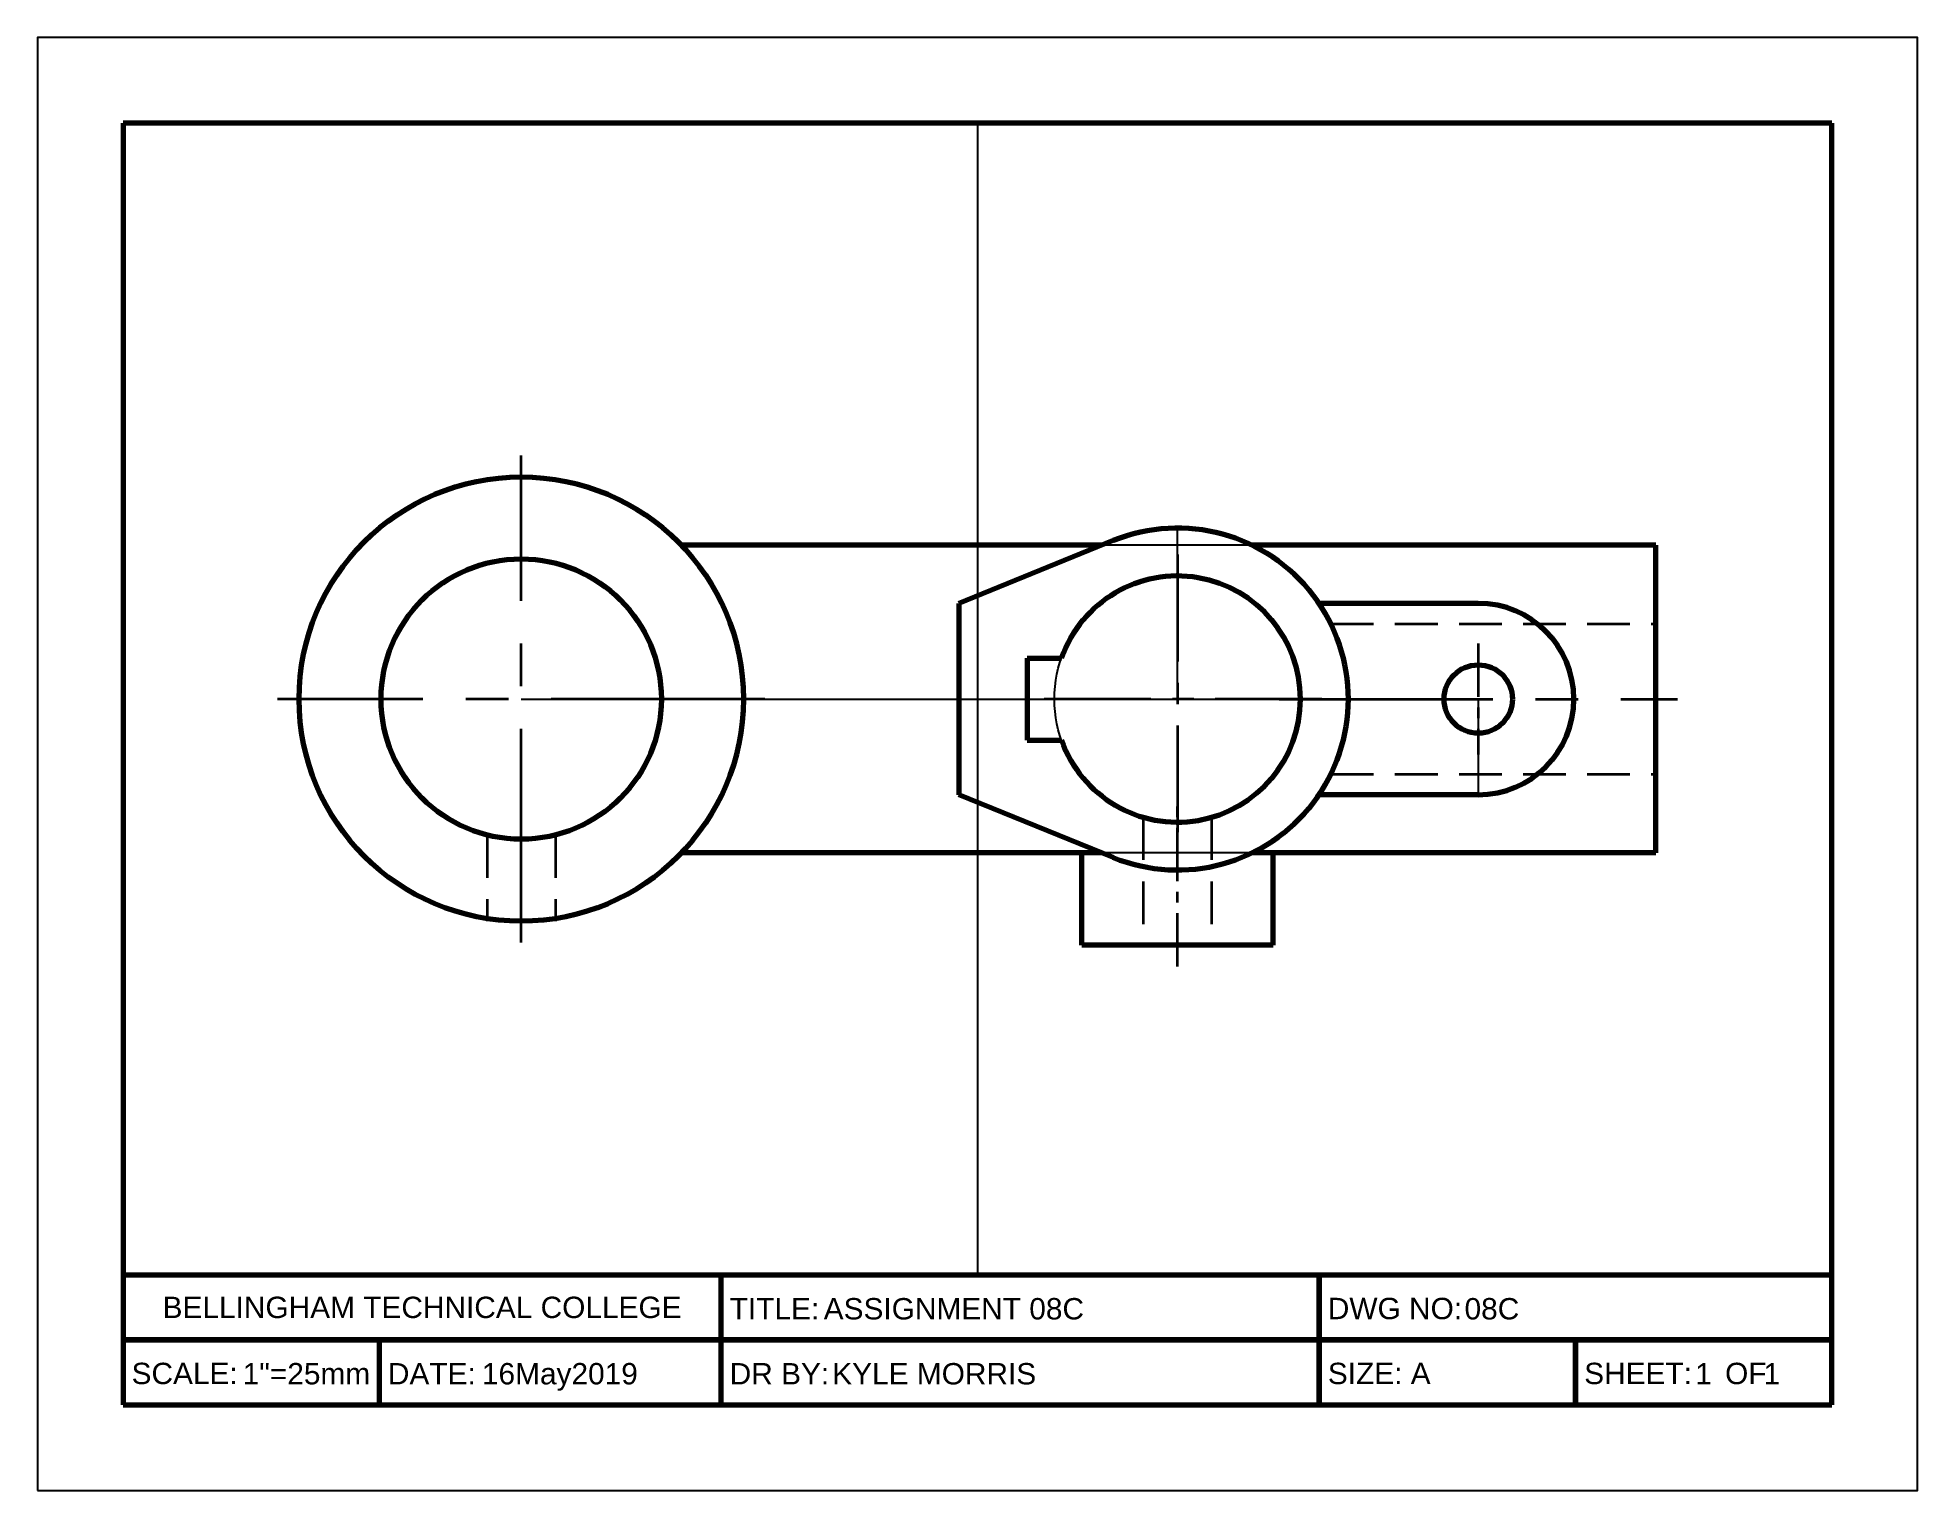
# Model space of a CAD drawing. Header units: inches. Extents: x 0 to 275, y 0 to 212.
import ezdxf
from ezdxf.enums import TextEntityAlignment as Align

# ---------------------------------------------------------------- set-up
doc = ezdxf.new("R2010")
doc.units = ezdxf.units.IN
doc.header["$MEASUREMENT"] = 0
doc.linetypes.add('CENTER', pattern=[2, 1.25, -0.25, 0.25, -0.25])
doc.linetypes.add('HIDDEN', pattern=[0.375, 0.25, -0.125])
for name, color, linetype, lineweight in [('Center', 4, 'CENTER', 35), ('Hidden', 1, 'HIDDEN', 35), ('Object', 7, 'Continuous', 70), ('TitleBox', 7, 'Continuous', 70)]:
    doc.layers.add(name, color=color, linetype=linetype, lineweight=lineweight)
doc.layers.add('Construction', color=253, linetype='Continuous', plot=False)
doc.layers.add('TitleText', color=7, linetype='Continuous')
doc.styles.get("Standard").update_dxf_attribs({"font": 'arial.ttf'})

# ---------------------------------------------------------------- blocks, each defined once
blk = doc.blocks.new('TitleAAlt')
at = {"layer": 'Construction'}
blk.add_lwpolyline([(0, 0), (11, 0), (11, 8.5), (0, 8.5)], close=True, dxfattribs=at)
at = {"layer": 'TitleBox'}
for p, q in [((10.5, 8), (0.5, 8)), ((0.5, 8), (0.5, 0.5)), ((10.5, 0.5), (10.5, 8)), ((10.5, 1.26), (0.5, 1.26)), ((4, 0.5), (4, 1.26)), ((7.5, 0.88), (7.5, 1.26)), ((7.5, 1.26), (7.5, 0.5)), ((10.5, 0.88), (0.5, 0.88)), ((0.5, 0.88), (10.5, 0.88)), ((2, 0.5), (2, 0.88)), ((7.5, 0.5), (7.5, 0.88)), ((9, 0.5), (9, 0.88)), ((9, 0.88), (9, 0.5)), ((0.5, 0.5), (10.5, 0.5)), ((0.5, 0.5), (10.5, 0.5))]:
    blk.add_line(p, q, dxfattribs=at)
at = {"layer": 'TitleText', "char_height": 0.125}
for s, width, insert, attachment_point in [('BELLINGHAM TECHNICAL COLLEGE', 3.5, (2.25, 1.07), 5), ('TITLE:', 3.5, (4.05, 1), 7), ('DWG NO:', 3, (7.55, 1), 7), ('SCALE:', 1.5, (0.55, 0.62), 7), ('DATE:', 2, (2.05, 0.62), 7), ('DR BY:', 3.5, (4.05, 0.62), 7), ('SIZE: A', 1.5, (7.55, 0.62), 7), ('SHEET:    OF', 1.5, (9.05, 0.62), 7)]:
    blk.add_mtext_dynamic_manual_height_columns(s, width=width, gutter_width=1, heights=[0], dxfattribs=dict(at, insert=insert, attachment_point=attachment_point))
at = {"layer": 'TitleText'}
for tag, p in [('TITLE', (4.6, 0.963)), ('DWGNO', (8.35, 0.963)), ('SCALE', (1.2, 0.583)), ('SHT', (9.7, 0.583)), ('SHTS', (10.1, 0.583))]:
    blk.add_attdef(tag, text='', height=0.125, dxfattribs=at).set_placement(p, align=Align.BOTTOM_LEFT)
at = {"layer": 'TitleText', "flags": 8}
blk.add_attdef('DATE', text='', height=0.125, dxfattribs=at).set_placement((2.6, 0.583), align=Align.BOTTOM_LEFT)
blk.add_attdef('NAME', (4.65, 0.62), '', height=0.125, dxfattribs=at)

msp = doc.modelspace()

# ---------------------------------------------------------------- linework, layer by layer
at = {"layer": 'Center', "ltscale": 25}
for p, q in [((70.75, 80.12), (70.75, 151.38)), ((106.38, 115.75), (35.12, 115.75)), ((181.62, 115.75), (239.88, 115.75))]:
    msp.add_line(p, q, dxfattribs=at)
at = {"layer": 'Center', "ltscale": 12.5}
for p, q in [((166.75, 136.88), (166.75, 94.63)), ((187.88, 115.75), (145.62, 115.75))]:
    msp.add_line(p, q, dxfattribs=at)
at = {"layer": 'Center', "ltscale": 6.25}
for p, q in [((210.75, 123.88), (210.75, 107.62)), ((166.75, 76.62), (166.75, 100.88))]:
    msp.add_line(p, q, dxfattribs=at)
at = {"layer": 'Construction'}
for p, q in [((137.5, 200), (137.5, 31.5)), ((166.75, 133.75), (166.75, 140.75)), ((236.75, 138.25), (94.2, 138.25)), ((166.75, 115.75), (166.75, 133.75)), ((70.75, 115.75), (166.75, 115.75)), ((166.75, 115.75), (210.75, 115.75)), ((210.75, 115.75), (210.75, 101.75)), ((236.75, 93.25), (94.2, 93.25))]:
    msp.add_line(p, q, dxfattribs=at)
msp.add_circle((166.75, 115.75), 18, dxfattribs=at)
at = {"layer": 'Hidden', "ltscale": 25}
for p, q in [((189.2, 126.75), (236.75, 126.75)), ((189.2, 104.75), (236.75, 104.75)), ((161.75, 98.46), (161.75, 79.75)), ((171.75, 98.46), (171.75, 79.75)), ((65.75, 95.87), (65.75, 83.25)), ((75.75, 95.87), (75.75, 83.25))]:
    msp.add_line(p, q, dxfattribs=at)
at = {"layer": 'Object'}
for p, q in [((155.71, 138.25), (94.2, 138.25)), ((157.35, 138.92), (134.75, 129.75)), ((236.75, 138.25), (177.65, 138.25)), ((236.75, 93.25), (236.75, 138.25)), ((134.75, 129.75), (134.75, 101.75)), ((210.75, 129.75), (187.46, 129.75)), ((144.75, 121.75), (144.75, 109.75)), ((144.75, 121.75), (149.78, 121.75)), ((144.75, 109.75), (149.78, 109.75)), ((157.35, 92.58), (134.75, 101.75)), ((210.75, 101.75), (187.46, 101.75)), ((155.71, 93.25), (94.2, 93.25)), ((152.75, 79.75), (152.75, 93.25)), ((236.75, 93.25), (177.65, 93.25)), ((180.75, 79.75), (180.75, 93.25)), ((180.75, 79.75), (152.75, 79.75))]:
    msp.add_line(p, q, dxfattribs=at)
for centre, radius in [((70.75, 115.75), 32.5), ((70.75, 115.75), 20.5), ((210.75, 115.75), 5)]:
    msp.add_circle(centre, radius, dxfattribs=at)
for centre, radius, start, end in [((166.75, 115.75), 25, 247.9249, 112.0751), ((166.75, 115.75), 18, 199.4712, 160.5288), ((210.75, 115.75), 14, 270, 90)]:
    msp.add_arc(centre, radius, start, end, dxfattribs=at)

# ---------------------------------------------------------------- block references
ref = msp.add_blockref('TitleAAlt', (0, 0), dxfattribs=dict(at, xscale=25, yscale=25, zscale=25))
ref.add_attrib('SHTS', '1', dxfattribs={"layer": 'TitleText', "height": 3.12}).set_placement((252.5, 14.57), align=Align.BOTTOM_LEFT)
ref.add_attrib('SHT', '1', dxfattribs={"layer": 'TitleText', "height": 3.12}).set_placement((242.5, 14.57), align=Align.BOTTOM_LEFT)
ref.add_attrib('SCALE', '1"=25mm', dxfattribs={"layer": 'TitleText', "height": 3.125}).set_placement((30, 14.57), align=Align.BOTTOM_LEFT)
ref.add_attrib('DWGNO', '08C', dxfattribs={"layer": 'TitleText', "height": 3.125}).set_placement((208.75, 24.07), align=Align.BOTTOM_LEFT)
ref.add_attrib('DATE', '16May2019', dxfattribs={"layer": 'TitleText', "height": 3.125}).set_placement((65, 14.57), align=Align.BOTTOM_LEFT)
ref.add_attrib('NAME', 'KYLE MORRIS', (116.25, 15.5), dxfattribs={"layer": 'TitleText', "height": 3.125})
ref.add_attrib('TITLE', 'ASSIGNMENT 08C', dxfattribs={"layer": 'TitleText', "height": 3.125}).set_placement((115, 24.07), align=Align.BOTTOM_LEFT)

doc.saveas('drawing.dxf')
